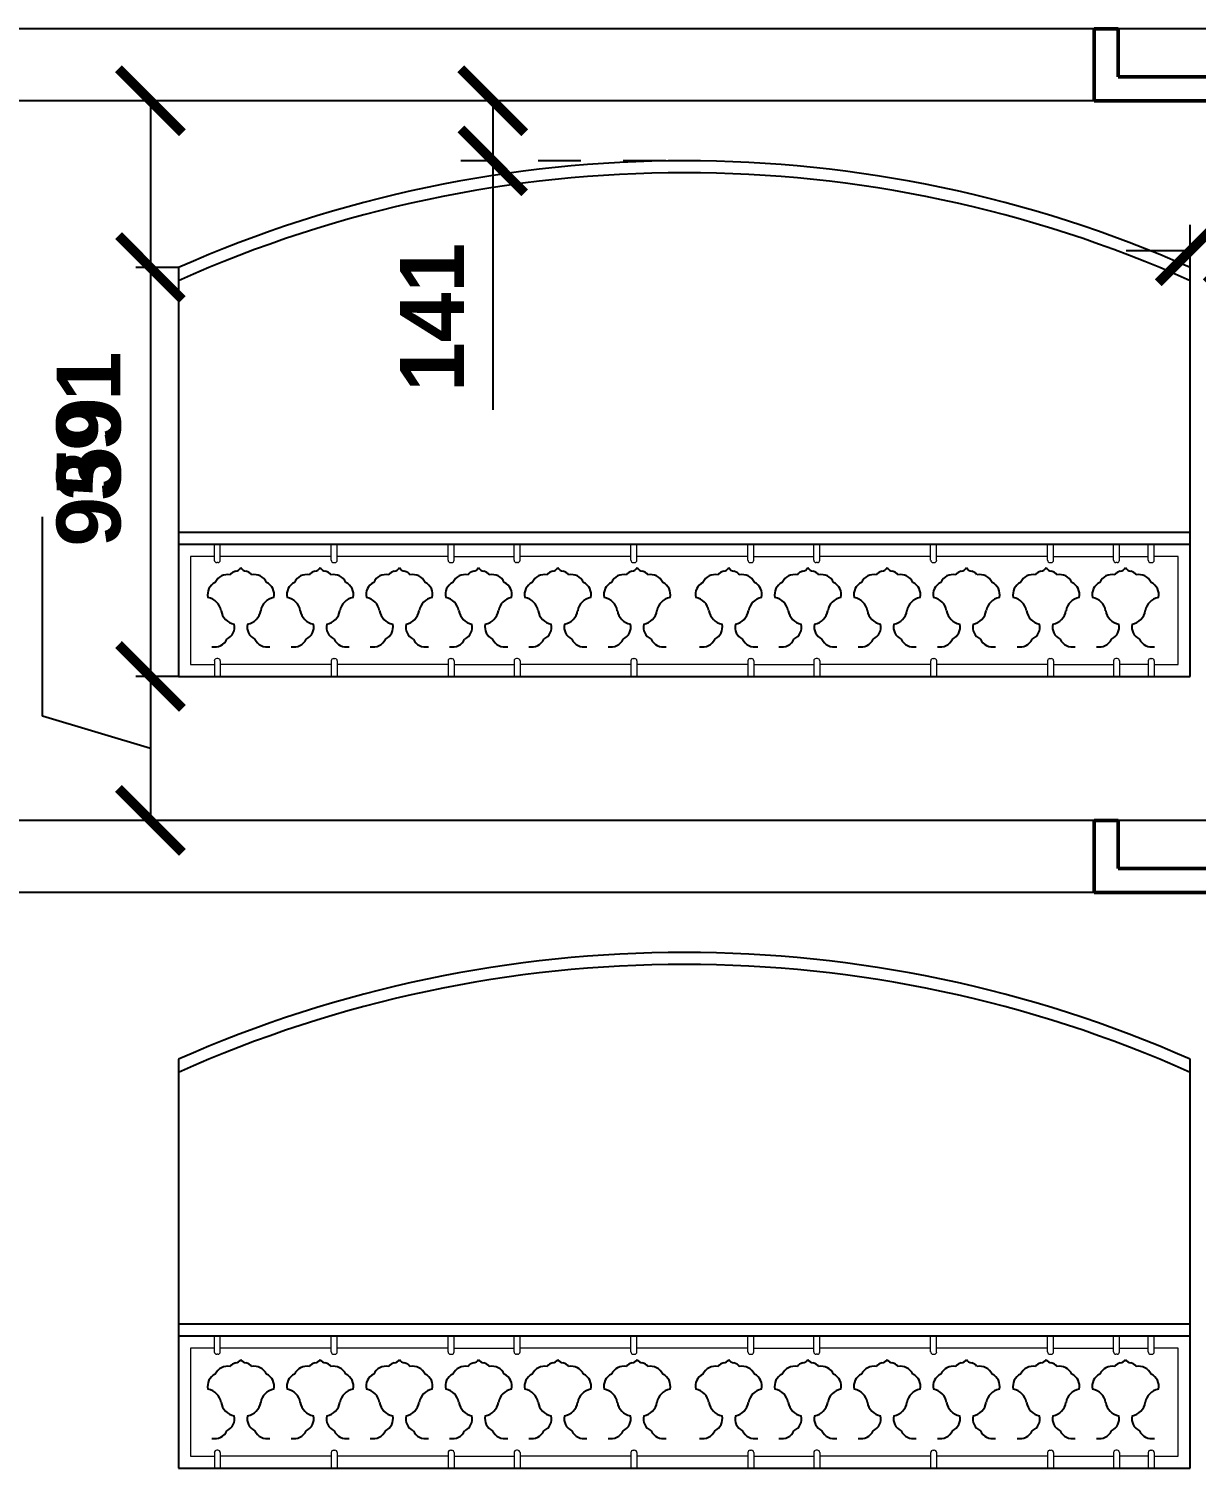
# Model space of a CAD drawing. Header units: millimetres. Extents: x 1521 to 3683, y 1649 to 3322.
# Drawn here: x 1726.865 to 1729.603, y 1666.111 to 1669.486 of the extents above; entities that cross this region are included whole.
import ezdxf

# ---------------------------------------------------------------- set-up
doc = ezdxf.new("R2010")
doc.units = ezdxf.units.MM
doc.header["$LTSCALE"] = 0.1
doc.linetypes.add('BORDER2', pattern=[0.875, 0.25, -0.125, 0.25, -0.125, 0, -0.125])
doc.layers.get('DEFPOINTS').update_dxf_attribs({"lineweight": 25})
for name, color, linetype, lineweight in [('BRICKS', 70, 'Continuous', 25), ('Glass', 193, 'Continuous', 5), ('WALL', 7, 'Continuous', 50), ('WIN', 8, 'Continuous', 25)]:
    doc.layers.add(name, color=color, linetype=linetype, lineweight=lineweight)
doc.layers.add('RELIEF', color=252, linetype='Continuous')
doc.styles.add('STYLE1', font='arialbd.ttf')
doc.dimstyles.new('50', dxfattribs={"dimscale": 0.75, "dimtxt": 0.2, "dimasz": 0.2, "dimexe": 0.1, "dimexo": 0, "dimgap": 0.09, "dimtad": 2, "dimdec": 0, "dimlfac": 1000, "dimzin": 0, "dimdsep": 46, "dimtxsty": 'STYLE1', "dimblk": 'ARCHTICK', "dimcen": 0.09, "dimclrd": 4, "dimclre": 8, "dimclrt": 6, "dimadec": 0, "dimazin": 0, "dimtfac": 1, "dimtdec": 0, "dimtofl": 0, "dimtmove": 0, "dimatfit": 3, "dimldrblk": 'OPEN90', "dimfxl": 0.05, "dimtolj": 1, "dimtzin": 0, "dimarcsym": 0})

# ---------------------------------------------------------------- blocks, each defined once
blk = doc.blocks.new('_ArchTick')
at = {"color": 0, "linetype": 'ByBlock', "const_width": 0.15}
blk.add_lwpolyline([(-0.5, -0.5), (0.5, 0.5)], dxfattribs=at)
blk = doc.blocks.new('*D152')
at = {"layer": 'BRICKS', "color": 8, "linetype": 'BORDER2', "lineweight": -2}
for p, q in [((1728.3574, 1669.317), (1727.8782, 1669.317)), ((1728.3594, 1669.176), (1727.8782, 1669.176))]:
    blk.add_line(p, q, dxfattribs=at)
at = {"layer": 'BRICKS', "color": 4, "lineweight": -2}
for p, q in [((1727.9532, 1669.317), (1727.9532, 1669.176)), ((1727.9532, 1669.176), (1727.9532, 1668.5921))]:
    blk.add_line(p, q, dxfattribs=at)
at = {"layer": 'DEFPOINTS', "color": 0}
for p in [(1728.3574, 1669.317), (1727.9532, 1669.176), (1728.3594, 1669.176)]:
    blk.add_point(p, dxfattribs=at)
at = {"layer": 'BRICKS', "color": 4, "lineweight": -2, "xscale": 0.15, "yscale": 0.15, "zscale": 0.15}
for p, rotation in [((1727.9532, 1669.317), 90), ((1727.9532, 1669.176), 270)]:
    blk.add_blockref('_ArchTick', p, dxfattribs=dict(at, rotation=rotation))
at = {"layer": 'BRICKS', "color": 6, "insert": (1727.8104, 1668.8091), "char_height": 0.15, "attachment_point": 5, "rotation": 90, "style": 'STYLE1'}
blk.add_mtext('\\A1;141', dxfattribs=at)
blk = doc.blocks.new('_Open90')
at = {"color": 0, "linetype": 'ByBlock', "lineweight": -2}
for p, q in [((-0.5, 0.5), (0, 0)), ((0, 0), (-1, 0)), ((0, 0), (-0.5, -0.5))]:
    blk.add_line(p, q, dxfattribs=at)
blk = doc.blocks.new('*D153')
at = {"layer": 'BRICKS', "color": 8, "linetype": 'BORDER2', "lineweight": -2}
for p, q in [((1727.2156, 1669.317), (1727.0751, 1669.317)), ((1727.2156, 1668.9259), (1727.0751, 1668.9259))]:
    blk.add_line(p, q, dxfattribs=at)
at = {"layer": 'BRICKS', "color": 4, "lineweight": -2}
for p, q in [((1727.1501, 1669.317), (1727.1501, 1668.9259)), ((1727.1501, 1668.9259), (1727.1501, 1668.3332))]:
    blk.add_line(p, q, dxfattribs=at)
at = {"layer": 'DEFPOINTS', "color": 0}
for p in [(1727.2156, 1669.317), (1727.1501, 1668.9259), (1727.2156, 1668.9259)]:
    blk.add_point(p, dxfattribs=at)
at = {"layer": 'BRICKS', "color": 4, "lineweight": -2, "xscale": 0.15, "yscale": 0.15, "zscale": 0.15}
for p, rotation in [((1727.1501, 1669.317), 90), ((1727.1501, 1668.9259), 270)]:
    blk.add_blockref('_ArchTick', p, dxfattribs=dict(at, rotation=rotation))
at = {"layer": 'BRICKS', "color": 6, "insert": (1727.006, 1668.5546), "char_height": 0.15, "attachment_point": 5, "rotation": 90, "style": 'STYLE1'}
blk.add_mtext('\\A1;391', dxfattribs=at)
blk = doc.blocks.new('*D154')
at = {"layer": 'BRICKS', "color": 8, "linetype": 'BORDER2', "lineweight": -2}
for p, q in [((1727.2156, 1668.9259), (1727.0751, 1668.9259)), ((1727.2156, 1667.967), (1727.0751, 1667.967))]:
    blk.add_line(p, q, dxfattribs=at)
at = {"layer": 'BRICKS', "color": 4, "lineweight": -2}
blk.add_line((1727.1501, 1668.9259), (1727.1501, 1667.967), dxfattribs=at)
at = {"layer": 'DEFPOINTS', "color": 0}
for p in [(1727.2156, 1668.9259), (1727.1501, 1667.967), (1727.2156, 1667.967)]:
    blk.add_point(p, dxfattribs=at)
at = {"layer": 'BRICKS', "color": 4, "lineweight": -2, "xscale": 0.15, "yscale": 0.15, "zscale": 0.15}
for p, rotation in [((1727.1501, 1668.9259), 90), ((1727.1501, 1667.967), 270)]:
    blk.add_blockref('_ArchTick', p, dxfattribs=dict(at, rotation=rotation))
at = {"layer": 'BRICKS', "color": 6, "insert": (1727.006, 1668.4464), "char_height": 0.15, "attachment_point": 5, "rotation": 90, "style": 'STYLE1'}
blk.add_mtext('\\A1;959', dxfattribs=at)
blk = doc.blocks.new('*D155')
at = {"layer": 'BRICKS', "color": 4, "lineweight": -2}
for p, q in [((1726.8972, 1667.8741), (1726.8972, 1668.3414)), ((1727.1501, 1667.967), (1727.1501, 1667.6295)), ((1727.1501, 1667.7982), (1726.8972, 1667.8741))]:
    blk.add_line(p, q, dxfattribs=at)
at = {"layer": 'BRICKS', "color": 8, "linetype": 'BORDER2', "lineweight": -2}
for p, q in [((1727.2156, 1667.967), (1727.0751, 1667.967)), ((1727.1667, 1667.6295), (1727.0751, 1667.6295))]:
    blk.add_line(p, q, dxfattribs=at)
at = {"layer": 'DEFPOINTS', "color": 0}
for p in [(1727.2156, 1667.967), (1727.1501, 1667.6295), (1727.1667, 1667.6295)]:
    blk.add_point(p, dxfattribs=at)
at = {"layer": 'BRICKS', "color": 4, "lineweight": -2, "xscale": 0.15, "yscale": 0.15, "zscale": 0.15}
for p, rotation in [((1727.1501, 1667.967), 90), ((1727.1501, 1667.6295), 270)]:
    blk.add_blockref('_ArchTick', p, dxfattribs=dict(at, rotation=rotation))
at = {"layer": 'BRICKS', "color": 6, "insert": (1726.7531, 1668.1078), "char_height": 0.15, "attachment_point": 5, "rotation": 90, "style": 'STYLE1'}
blk.add_mtext('\\A1;338', dxfattribs=at)
blk = doc.blocks.new('*D156')
at = {"layer": 'BRICKS', "color": 8, "linetype": 'BORDER2', "lineweight": -2}
for p, q in [((1729.5893, 1668.9259), (1729.5893, 1669.0403)), ((1729.7018, 1668.9259), (1729.7018, 1669.0403))]:
    blk.add_line(p, q, dxfattribs=at)
at = {"layer": 'BRICKS', "color": 4, "lineweight": -2}
for p, q in [((1729.5893, 1668.9653), (1729.4393, 1668.9653)), ((1729.7018, 1668.9653), (1730.4609, 1668.9653))]:
    blk.add_line(p, q, dxfattribs=at)
at = {"layer": 'DEFPOINTS', "color": 0}
for p in [(1729.7018, 1668.9653), (1729.5893, 1668.9259), (1729.7018, 1668.9259)]:
    blk.add_point(p, dxfattribs=at)
at = {"layer": 'BRICKS', "color": 4, "lineweight": -2, "xscale": 0.15, "yscale": 0.15, "zscale": 0.15}
blk.add_blockref('_ArchTick', (1729.5893, 1668.9653), dxfattribs=at)
at = {"layer": 'BRICKS', "color": 4, "lineweight": -2, "xscale": 0.15, "yscale": 0.15, "zscale": 0.15, "rotation": 180}
blk.add_blockref('_ArchTick', (1729.7018, 1668.9653), dxfattribs=at)
at = {"layer": 'BRICKS', "color": 6, "insert": (1730.2314, 1669.1094), "char_height": 0.15, "attachment_point": 5, "style": 'STYLE1'}
blk.add_mtext('\\A1;113', dxfattribs=at)

msp = doc.modelspace()

# ---------------------------------------------------------------- linework, layer by layer
at = {"layer": 'Glass'}
for p, q in [((1727.3, 1668.2398), (1727.3, 1668.2764)), ((1727.314, 1668.2398), (1727.314, 1668.2764)), ((1727.5742, 1668.2398), (1727.5742, 1668.2764)), ((1727.5882, 1668.2398), (1727.5882, 1668.2764)), ((1727.8484, 1668.2398), (1727.8484, 1668.2764)), ((1727.8625, 1668.2398), (1727.8625, 1668.2764)), ((1728.0031, 1668.2398), (1728.0031, 1668.2764)), ((1728.0172, 1668.2398), (1728.0172, 1668.2764)), ((1728.2773, 1668.2398), (1728.2773, 1668.2764)), ((1728.2914, 1668.2398), (1728.2914, 1668.2764)), ((1728.5515, 1668.2398), (1728.5515, 1668.2764)), ((1728.5656, 1668.2398), (1728.5656, 1668.2764)), ((1728.7062, 1668.2398), (1728.7062, 1668.2764)), ((1728.7203, 1668.2398), (1728.7203, 1668.2764)), ((1728.9804, 1668.2398), (1728.9804, 1668.2764)), ((1728.9945, 1668.2398), (1728.9945, 1668.2764)), ((1729.2547, 1668.2398), (1729.2547, 1668.2764)), ((1729.2687, 1668.2398), (1729.2687, 1668.2764)), ((1729.4093, 1668.2398), (1729.4093, 1668.2764)), ((1729.4234, 1668.2398), (1729.4234, 1668.2764)), ((1729.4909, 1668.2398), (1729.4909, 1668.2764)), ((1729.505, 1668.2398), (1729.505, 1668.2764)), ((1727.3084, 1668.2342), (1727.3056, 1668.2342)), ((1727.5798, 1668.2342), (1727.5826, 1668.2342)), ((1727.854, 1668.2342), (1727.8568, 1668.2342)), ((1727.8625, 1668.2482), (1728.0031, 1668.2482)), ((1728.0115, 1668.2342), (1728.0087, 1668.2342)), ((1728.2829, 1668.2342), (1728.2857, 1668.2342)), ((1728.5572, 1668.2342), (1728.56, 1668.2342)), ((1728.5656, 1668.2482), (1728.7062, 1668.2482)), ((1728.7147, 1668.2342), (1728.7118, 1668.2342)), ((1728.9861, 1668.2342), (1728.9889, 1668.2342)), ((1729.2603, 1668.2342), (1729.2631, 1668.2342)), ((1729.2687, 1668.2482), (1729.4093, 1668.2482)), ((1729.4178, 1668.2342), (1729.415, 1668.2342)), ((1729.4965, 1668.2342), (1729.4993, 1668.2342)), ((1727.3, 1668.0036), (1727.3, 1667.967)), ((1727.3084, 1668.0092), (1727.3056, 1668.0092)), ((1727.314, 1668.0036), (1727.314, 1667.967)), ((1727.5742, 1668.0036), (1727.5742, 1667.967)), ((1727.5798, 1668.0092), (1727.5826, 1668.0092)), ((1727.5882, 1668.0036), (1727.5882, 1667.967)), ((1727.8484, 1668.0036), (1727.8484, 1667.967)), ((1727.854, 1668.0092), (1727.8568, 1668.0092)), ((1727.8625, 1668.0036), (1727.8625, 1667.967)), ((1727.8625, 1667.9951), (1728.0031, 1667.9951)), ((1728.0031, 1668.0036), (1728.0031, 1667.967)), ((1728.0115, 1668.0092), (1728.0087, 1668.0092)), ((1728.0172, 1668.0036), (1728.0172, 1667.967)), ((1728.2773, 1668.0036), (1728.2773, 1667.967)), ((1728.2829, 1668.0092), (1728.2857, 1668.0092)), ((1728.2914, 1668.0036), (1728.2914, 1667.967)), ((1728.5515, 1668.0036), (1728.5515, 1667.967)), ((1728.5572, 1668.0092), (1728.56, 1668.0092)), ((1728.5656, 1668.0036), (1728.5656, 1667.967)), ((1728.5656, 1667.9951), (1728.7062, 1667.9951)), ((1728.7062, 1668.0036), (1728.7062, 1667.967)), ((1728.7147, 1668.0092), (1728.7118, 1668.0092)), ((1728.7203, 1668.0036), (1728.7203, 1667.967)), ((1728.9804, 1668.0036), (1728.9804, 1667.967)), ((1728.9861, 1668.0092), (1728.9889, 1668.0092)), ((1728.9945, 1668.0036), (1728.9945, 1667.967)), ((1729.2547, 1668.0036), (1729.2547, 1667.967)), ((1729.2603, 1668.0092), (1729.2631, 1668.0092)), ((1729.2687, 1668.0036), (1729.2687, 1667.967)), ((1729.2687, 1667.9951), (1729.4093, 1667.9951)), ((1729.4093, 1668.0036), (1729.4093, 1667.967)), ((1729.4178, 1668.0092), (1729.415, 1668.0092)), ((1729.4234, 1668.0036), (1729.4234, 1667.967)), ((1729.4909, 1668.0036), (1729.4909, 1667.967)), ((1729.4965, 1668.0092), (1729.4993, 1668.0092)), ((1729.505, 1668.0036), (1729.505, 1667.967)), ((1727.3, 1666.3836), (1727.3, 1666.4201)), ((1727.314, 1666.3836), (1727.314, 1666.4201)), ((1727.5742, 1666.3836), (1727.5742, 1666.4201)), ((1727.5882, 1666.3836), (1727.5882, 1666.4201)), ((1727.8484, 1666.3836), (1727.8484, 1666.4201)), ((1727.8625, 1666.3836), (1727.8625, 1666.4201)), ((1728.0031, 1666.3836), (1728.0031, 1666.4201)), ((1728.0172, 1666.3836), (1728.0172, 1666.4201)), ((1728.2773, 1666.3836), (1728.2773, 1666.4201)), ((1728.2914, 1666.3836), (1728.2914, 1666.4201)), ((1728.5515, 1666.3836), (1728.5515, 1666.4201)), ((1728.5656, 1666.3836), (1728.5656, 1666.4201)), ((1728.7062, 1666.3836), (1728.7062, 1666.4201)), ((1728.7203, 1666.3836), (1728.7203, 1666.4201)), ((1728.9804, 1666.3836), (1728.9804, 1666.4201)), ((1728.9945, 1666.3836), (1728.9945, 1666.4201)), ((1729.2547, 1666.3836), (1729.2547, 1666.4201)), ((1729.2687, 1666.3836), (1729.2687, 1666.4201)), ((1729.4093, 1666.3836), (1729.4093, 1666.4201)), ((1729.4234, 1666.3836), (1729.4234, 1666.4201)), ((1729.4909, 1666.3836), (1729.4909, 1666.4201)), ((1729.505, 1666.3836), (1729.505, 1666.4201)), ((1727.3084, 1666.3779), (1727.3056, 1666.3779)), ((1727.5798, 1666.3779), (1727.5826, 1666.3779)), ((1727.854, 1666.3779), (1727.8568, 1666.3779)), ((1727.8625, 1666.392), (1728.0031, 1666.392)), ((1728.0115, 1666.3779), (1728.0087, 1666.3779)), ((1728.2829, 1666.3779), (1728.2857, 1666.3779)), ((1728.5572, 1666.3779), (1728.56, 1666.3779)), ((1728.5656, 1666.392), (1728.7062, 1666.392)), ((1728.7147, 1666.3779), (1728.7118, 1666.3779)), ((1728.9861, 1666.3779), (1728.9889, 1666.3779)), ((1729.2603, 1666.3779), (1729.2631, 1666.3779)), ((1729.2687, 1666.392), (1729.4093, 1666.392)), ((1729.4178, 1666.3779), (1729.415, 1666.3779)), ((1729.4965, 1666.3779), (1729.4993, 1666.3779)), ((1727.3, 1666.1473), (1727.3, 1666.1107)), ((1727.3084, 1666.1529), (1727.3056, 1666.1529)), ((1727.314, 1666.1473), (1727.314, 1666.1107)), ((1727.5742, 1666.1473), (1727.5742, 1666.1107)), ((1727.5798, 1666.1529), (1727.5826, 1666.1529)), ((1727.5882, 1666.1473), (1727.5882, 1666.1107)), ((1727.8484, 1666.1473), (1727.8484, 1666.1107)), ((1727.854, 1666.1529), (1727.8568, 1666.1529)), ((1727.8625, 1666.1473), (1727.8625, 1666.1107)), ((1727.8625, 1666.1389), (1728.0031, 1666.1389)), ((1728.0031, 1666.1473), (1728.0031, 1666.1107)), ((1728.0115, 1666.1529), (1728.0087, 1666.1529)), ((1728.0172, 1666.1473), (1728.0172, 1666.1107)), ((1728.2773, 1666.1473), (1728.2773, 1666.1107)), ((1728.2829, 1666.1529), (1728.2857, 1666.1529)), ((1728.2914, 1666.1473), (1728.2914, 1666.1107)), ((1728.5515, 1666.1473), (1728.5515, 1666.1107)), ((1728.5572, 1666.1529), (1728.56, 1666.1529)), ((1728.5656, 1666.1473), (1728.5656, 1666.1107)), ((1728.5656, 1666.1389), (1728.7062, 1666.1389)), ((1728.7062, 1666.1473), (1728.7062, 1666.1107)), ((1728.7147, 1666.1529), (1728.7118, 1666.1529)), ((1728.7203, 1666.1473), (1728.7203, 1666.1107)), ((1728.9804, 1666.1473), (1728.9804, 1666.1107)), ((1728.9861, 1666.1529), (1728.9889, 1666.1529)), ((1728.9945, 1666.1473), (1728.9945, 1666.1107)), ((1729.2547, 1666.1473), (1729.2547, 1666.1107)), ((1729.2603, 1666.1529), (1729.2631, 1666.1529)), ((1729.2687, 1666.1473), (1729.2687, 1666.1107)), ((1729.2687, 1666.1389), (1729.4093, 1666.1389)), ((1729.4093, 1666.1473), (1729.4093, 1666.1107)), ((1729.4178, 1666.1529), (1729.415, 1666.1529)), ((1729.4234, 1666.1473), (1729.4234, 1666.1107)), ((1729.4909, 1666.1473), (1729.4909, 1666.1107)), ((1729.4965, 1666.1529), (1729.4993, 1666.1529)), ((1729.505, 1666.1473), (1729.505, 1666.1107))]:
    msp.add_line(p, q, dxfattribs=at)
for points in [[(1727.3, 1668.2482), (1727.2437, 1668.2482), (1727.2437, 1667.9951), (1727.3, 1667.9951)], [(1727.5742, 1668.2482), (1727.314, 1668.2482)], [(1727.8484, 1668.2482), (1727.5882, 1668.2482)], [(1728.2773, 1668.2482), (1728.0172, 1668.2482)], [(1728.5515, 1668.2482), (1728.2914, 1668.2482)], [(1728.9804, 1668.2482), (1728.7203, 1668.2482)], [(1729.2547, 1668.2482), (1728.9945, 1668.2482)], [(1729.4234, 1668.2482), (1729.4909, 1668.2482)], [(1729.505, 1667.9951), (1729.5612, 1667.9951), (1729.5612, 1668.2482), (1729.505, 1668.2482)], [(1727.5742, 1667.9951), (1727.314, 1667.9951)], [(1727.8484, 1667.9951), (1727.5882, 1667.9951)], [(1728.2773, 1667.9951), (1728.0172, 1667.9951)], [(1728.5515, 1667.9951), (1728.2914, 1667.9951)], [(1728.9804, 1667.9951), (1728.7203, 1667.9951)], [(1729.2547, 1667.9951), (1728.9945, 1667.9951)], [(1729.4909, 1667.9951), (1729.4234, 1667.9951)], [(1727.3, 1666.392), (1727.2437, 1666.392), (1727.2437, 1666.1389), (1727.3, 1666.1389)], [(1727.5742, 1666.392), (1727.314, 1666.392)], [(1727.8484, 1666.392), (1727.5882, 1666.392)], [(1728.2773, 1666.392), (1728.0172, 1666.392)], [(1728.5515, 1666.392), (1728.2914, 1666.392)], [(1728.9804, 1666.392), (1728.7203, 1666.392)], [(1729.2547, 1666.392), (1728.9945, 1666.392)], [(1729.4234, 1666.392), (1729.4909, 1666.392)], [(1729.505, 1666.1389), (1729.5612, 1666.1389), (1729.5612, 1666.392), (1729.505, 1666.392)], [(1727.5742, 1666.1389), (1727.314, 1666.1389)], [(1727.8484, 1666.1389), (1727.5882, 1666.1389)], [(1728.2773, 1666.1389), (1728.0172, 1666.1389)], [(1728.5515, 1666.1389), (1728.2914, 1666.1389)], [(1728.9804, 1666.1389), (1728.7203, 1666.1389)], [(1729.2547, 1666.1389), (1728.9945, 1666.1389)], [(1729.4909, 1666.1389), (1729.4234, 1666.1389)]]:
    msp.add_lwpolyline(points, dxfattribs=at)
for centre, start, end in [((1727.3056, 1668.2398), 180, 270), ((1727.3084, 1668.2398), 270, 0), ((1727.5798, 1668.2398), 180, 270), ((1727.5826, 1668.2398), 270, 0), ((1727.854, 1668.2398), 180, 270), ((1727.8568, 1668.2398), 270, 0), ((1728.0087, 1668.2398), 180, 270), ((1728.0115, 1668.2398), 270, 0), ((1728.2829, 1668.2398), 180, 270), ((1728.2857, 1668.2398), 270, 0), ((1728.5572, 1668.2398), 180, 270), ((1728.56, 1668.2398), 270, 0), ((1728.7118, 1668.2398), 180, 270), ((1728.7147, 1668.2398), 270, 0), ((1728.9861, 1668.2398), 180, 270), ((1728.9889, 1668.2398), 270, 0), ((1729.2603, 1668.2398), 180, 270), ((1729.2631, 1668.2398), 270, 0), ((1729.415, 1668.2398), 180, 270), ((1729.4178, 1668.2398), 270, 0), ((1729.4965, 1668.2398), 180, 270), ((1729.4993, 1668.2398), 270, 0), ((1727.3056, 1668.0036), 90, 180), ((1727.3084, 1668.0036), 360, 90), ((1727.5798, 1668.0036), 90, 180), ((1727.5826, 1668.0036), 360, 90), ((1727.854, 1668.0036), 90, 180), ((1727.8568, 1668.0036), 360, 90), ((1728.0087, 1668.0036), 90, 180), ((1728.0115, 1668.0036), 360, 90), ((1728.2829, 1668.0036), 90, 180), ((1728.2857, 1668.0036), 360, 90), ((1728.5572, 1668.0036), 90, 180), ((1728.56, 1668.0036), 360, 90), ((1728.7118, 1668.0036), 90, 180), ((1728.7147, 1668.0036), 360, 90), ((1728.9861, 1668.0036), 90, 180), ((1728.9889, 1668.0036), 360, 90), ((1729.2603, 1668.0036), 90, 180), ((1729.2631, 1668.0036), 360, 90), ((1729.415, 1668.0036), 90, 180), ((1729.4178, 1668.0036), 360, 90), ((1729.4965, 1668.0036), 90, 180), ((1729.4993, 1668.0036), 360, 90), ((1727.3056, 1666.3836), 180, 270), ((1727.3084, 1666.3836), 270, 0), ((1727.5798, 1666.3836), 180, 270), ((1727.5826, 1666.3836), 270, 0), ((1727.854, 1666.3836), 180, 270), ((1727.8568, 1666.3836), 270, 0), ((1728.0087, 1666.3836), 180, 270), ((1728.0115, 1666.3836), 270, 0), ((1728.2829, 1666.3836), 180, 270), ((1728.2857, 1666.3836), 270, 0), ((1728.5572, 1666.3836), 180, 270), ((1728.56, 1666.3836), 270, 0), ((1728.7118, 1666.3836), 180, 270), ((1728.7147, 1666.3836), 270, 0), ((1728.9861, 1666.3836), 180, 270), ((1728.9889, 1666.3836), 270, 0), ((1729.2603, 1666.3836), 180, 270), ((1729.2631, 1666.3836), 270, 0), ((1729.415, 1666.3836), 180, 270), ((1729.4178, 1666.3836), 270, 0), ((1729.4965, 1666.3836), 180, 270), ((1729.4993, 1666.3836), 270, 0), ((1727.3056, 1666.1473), 90, 180), ((1727.3084, 1666.1473), 360, 90), ((1727.5798, 1666.1473), 90, 180), ((1727.5826, 1666.1473), 360, 90), ((1727.854, 1666.1473), 90, 180), ((1727.8568, 1666.1473), 360, 90), ((1728.0087, 1666.1473), 90, 180), ((1728.0115, 1666.1473), 360, 90), ((1728.2829, 1666.1473), 90, 180), ((1728.2857, 1666.1473), 360, 90), ((1728.5572, 1666.1473), 90, 180), ((1728.56, 1666.1473), 360, 90), ((1728.7118, 1666.1473), 90, 180), ((1728.7147, 1666.1473), 360, 90), ((1728.9861, 1666.1473), 90, 180), ((1728.9889, 1666.1473), 360, 90), ((1729.2603, 1666.1473), 90, 180), ((1729.2631, 1666.1473), 360, 90), ((1729.415, 1666.1473), 90, 180), ((1729.4178, 1666.1473), 360, 90), ((1729.4965, 1666.1473), 90, 180), ((1729.4993, 1666.1473), 360, 90)]:
    msp.add_arc(centre, 0.00562, start, end, dxfattribs=at)
at = {"layer": 'RELIEF'}
for centre, radius, start, end in [((1727.3309, 1668.1744), 0.0317, 78.0514, 155.5132), ((1727.3523, 1668.197), 0.017, 98.1049, 150.4121), ((1727.3475, 1668.2307), 0.017, 278.1049, 330.4121), ((1727.3771, 1668.2307), 0.017, 209.5879, 261.8951), ((1727.3723, 1668.197), 0.017, 29.5879, 81.8951), ((1727.3936, 1668.1744), 0.0317, 24.4868, 101.9486), ((1727.5168, 1668.1744), 0.0317, 78.0514, 155.5132), ((1727.5382, 1668.197), 0.017, 98.1049, 150.4121), ((1727.5334, 1668.2307), 0.017, 278.1049, 330.4121), ((1727.563, 1668.2307), 0.017, 209.5879, 261.8951), ((1727.5582, 1668.197), 0.017, 29.5879, 81.8951), ((1727.5796, 1668.1744), 0.0317, 24.4868, 101.9486), ((1727.7027, 1668.1744), 0.0317, 78.0514, 155.5132), ((1727.7241, 1668.197), 0.017, 98.1049, 150.4121), ((1727.7193, 1668.2307), 0.017, 278.1049, 330.4121), ((1727.7489, 1668.2307), 0.017, 209.5879, 261.8951), ((1727.7441, 1668.197), 0.017, 29.5879, 81.8951), ((1727.7655, 1668.1744), 0.0317, 24.4868, 101.9486), ((1727.8886, 1668.1744), 0.0317, 78.0514, 155.5132), ((1727.91, 1668.197), 0.017, 98.1049, 150.4121), ((1727.9052, 1668.2307), 0.017, 278.1049, 330.4121), ((1727.9348, 1668.2307), 0.017, 209.5879, 261.8951), ((1727.93, 1668.197), 0.017, 29.5879, 81.8951), ((1727.9514, 1668.1744), 0.0317, 24.4868, 101.9486), ((1728.0745, 1668.1744), 0.0317, 78.0514, 155.5132), ((1728.0959, 1668.197), 0.017, 98.1049, 150.4121), ((1728.0911, 1668.2307), 0.017, 278.1049, 330.4121), ((1728.1207, 1668.2307), 0.017, 209.5879, 261.8951), ((1728.1159, 1668.197), 0.017, 29.5879, 81.8951), ((1728.1373, 1668.1744), 0.0317, 24.4868, 101.9486), ((1728.2604, 1668.1744), 0.0317, 78.0514, 155.5132), ((1728.2818, 1668.197), 0.017, 98.1049, 150.4121), ((1728.277, 1668.2307), 0.017, 278.1049, 330.4121), ((1728.3066, 1668.2307), 0.017, 209.5879, 261.8951), ((1728.3018, 1668.197), 0.017, 29.5879, 81.8951), ((1728.3232, 1668.1744), 0.0317, 24.4868, 101.9486), ((1728.4752, 1668.1744), 0.0317, 78.0514, 155.5132), ((1728.4966, 1668.197), 0.017, 98.1049, 150.4121), ((1728.4918, 1668.2307), 0.017, 278.1049, 330.4121), ((1728.5214, 1668.2307), 0.017, 209.5879, 261.8951), ((1728.5166, 1668.197), 0.017, 29.5879, 81.8951), ((1728.538, 1668.1744), 0.0317, 24.4868, 101.9486), ((1728.6611, 1668.1744), 0.0317, 78.0514, 155.5132), ((1728.6825, 1668.197), 0.017, 98.1049, 150.4121), ((1728.6777, 1668.2307), 0.017, 278.1049, 330.4121), ((1728.7073, 1668.2307), 0.017, 209.5879, 261.8951), ((1728.7025, 1668.197), 0.017, 29.5879, 81.8951), ((1728.7239, 1668.1744), 0.0317, 24.4868, 101.9486), ((1728.847, 1668.1744), 0.0317, 78.0514, 155.5132), ((1728.8684, 1668.197), 0.017, 98.1049, 150.4121), ((1728.8636, 1668.2307), 0.017, 278.1049, 330.4121), ((1728.8932, 1668.2307), 0.017, 209.5879, 261.8951), ((1728.8884, 1668.197), 0.017, 29.5879, 81.8951), ((1728.9098, 1668.1744), 0.0317, 24.4868, 101.9486), ((1729.033, 1668.1744), 0.0317, 78.0514, 155.5132), ((1729.0543, 1668.197), 0.017, 98.1049, 150.4121), ((1729.0495, 1668.2307), 0.017, 278.1049, 330.4121), ((1729.0791, 1668.2307), 0.017, 209.5879, 261.8951), ((1729.0743, 1668.197), 0.017, 29.5879, 81.8951), ((1729.0957, 1668.1744), 0.0317, 24.4868, 101.9486), ((1729.2201, 1668.1744), 0.0317, 78.0514, 155.5132), ((1729.2415, 1668.197), 0.017, 98.1049, 150.4121), ((1729.2367, 1668.2307), 0.017, 278.1049, 330.4121), ((1729.2663, 1668.2307), 0.017, 209.5879, 261.8951), ((1729.2615, 1668.197), 0.017, 29.5879, 81.8951), ((1729.2829, 1668.1744), 0.0317, 24.4868, 101.9486), ((1729.406, 1668.1744), 0.0317, 78.0514, 155.5132), ((1729.4274, 1668.197), 0.017, 98.1049, 150.4121), ((1729.4226, 1668.2307), 0.017, 278.1049, 330.4121), ((1729.4522, 1668.2307), 0.017, 209.5879, 261.8951), ((1729.4474, 1668.197), 0.017, 29.5879, 81.8951), ((1729.4688, 1668.1744), 0.0317, 24.4868, 101.9486), ((1727.3148, 1668.1597), 0.0306, 114.5387, 193.4516), ((1727.4098, 1668.1597), 0.0306, 346.5484, 65.4613), ((1727.5007, 1668.1597), 0.0306, 114.5387, 193.4516), ((1727.5957, 1668.1597), 0.0306, 346.5484, 65.4613), ((1727.6866, 1668.1597), 0.0306, 114.5387, 193.4516), ((1727.7816, 1668.1597), 0.0306, 346.5484, 65.4613), ((1727.8725, 1668.1597), 0.0306, 114.5387, 193.4516), ((1727.9675, 1668.1597), 0.0306, 346.5484, 65.4613), ((1728.0584, 1668.1597), 0.0306, 114.5387, 193.4516), ((1728.1534, 1668.1597), 0.0306, 346.5484, 65.4613), ((1728.2443, 1668.1597), 0.0306, 114.5387, 193.4516), ((1728.3393, 1668.1597), 0.0306, 346.5484, 65.4613), ((1728.4591, 1668.1597), 0.0306, 114.5387, 193.4516), ((1728.5541, 1668.1597), 0.0306, 346.5484, 65.4613), ((1728.645, 1668.1597), 0.0306, 114.5387, 193.4516), ((1728.74, 1668.1597), 0.0306, 346.5484, 65.4613), ((1728.8309, 1668.1597), 0.0306, 114.5387, 193.4516), ((1728.9259, 1668.1597), 0.0306, 346.5484, 65.4613), ((1729.0168, 1668.1597), 0.0306, 114.5387, 193.4516), ((1729.1118, 1668.1597), 0.0306, 346.5484, 65.4613), ((1729.204, 1668.1597), 0.0306, 114.5387, 193.4516), ((1729.299, 1668.1597), 0.0306, 346.5484, 65.4613), ((1729.3899, 1668.1597), 0.0306, 114.5387, 193.4516), ((1729.4849, 1668.1597), 0.0306, 346.5484, 65.4613), ((1727.2782, 1668.115), 0.0381, 9.2672, 79.6619), ((1727.4464, 1668.115), 0.0381, 100.3381, 170.7328), ((1727.4641, 1668.115), 0.0381, 9.2672, 79.6619), ((1727.6323, 1668.115), 0.0381, 100.3381, 170.7328), ((1727.65, 1668.115), 0.0381, 9.2672, 79.6619), ((1727.8182, 1668.115), 0.0381, 100.3381, 170.7328), ((1727.8359, 1668.115), 0.0381, 9.2672, 79.6619), ((1728.0041, 1668.115), 0.0381, 100.3381, 170.7328), ((1728.0218, 1668.115), 0.0381, 9.2672, 79.6619), ((1728.19, 1668.115), 0.0381, 100.3381, 170.7328), ((1728.2077, 1668.115), 0.0381, 9.2672, 79.6619), ((1728.3759, 1668.115), 0.0381, 100.3381, 170.7328), ((1728.4225, 1668.115), 0.0381, 9.2672, 79.6619), ((1728.5907, 1668.115), 0.0381, 100.3381, 170.7328), ((1728.6084, 1668.115), 0.0381, 9.2672, 79.6619), ((1728.7766, 1668.115), 0.0381, 100.3381, 170.7328), ((1728.7943, 1668.115), 0.0381, 9.2672, 79.6619), ((1728.9625, 1668.115), 0.0381, 100.3381, 170.7328), ((1728.9802, 1668.115), 0.0381, 9.2672, 79.6619), ((1729.1484, 1668.115), 0.0381, 100.3381, 170.7328), ((1729.1674, 1668.115), 0.0381, 9.2672, 79.6619), ((1729.3356, 1668.115), 0.0381, 100.3381, 170.7328), ((1729.3533, 1668.115), 0.0381, 9.2672, 79.6619), ((1729.5215, 1668.115), 0.0381, 100.3381, 170.7328), ((1727.3534, 1668.1273), 0.0381, 189.2672, 259.6619), ((1727.3711, 1668.1273), 0.0381, 280.3381, 350.7328), ((1727.5393, 1668.1273), 0.0381, 189.2672, 259.6619), ((1727.557, 1668.1273), 0.0381, 280.3381, 350.7328), ((1727.7252, 1668.1273), 0.0381, 189.2672, 259.6619), ((1727.7429, 1668.1273), 0.0381, 280.3381, 350.7328), ((1727.9112, 1668.1273), 0.0381, 189.2672, 259.6619), ((1727.9288, 1668.1273), 0.0381, 280.3381, 350.7328), ((1728.0971, 1668.1273), 0.0381, 189.2672, 259.6619), ((1728.1147, 1668.1273), 0.0381, 280.3381, 350.7328), ((1728.283, 1668.1273), 0.0381, 189.2672, 259.6619), ((1728.3007, 1668.1273), 0.0381, 280.3381, 350.7328), ((1728.4978, 1668.1273), 0.0381, 189.2672, 259.6619), ((1728.5154, 1668.1273), 0.0381, 280.3381, 350.7328), ((1728.6837, 1668.1273), 0.0381, 189.2672, 259.6619), ((1728.7014, 1668.1273), 0.0381, 280.3381, 350.7328), ((1728.8696, 1668.1273), 0.0381, 189.2672, 259.6619), ((1728.8873, 1668.1273), 0.0381, 280.3381, 350.7328), ((1729.0555, 1668.1273), 0.0381, 189.2672, 259.6619), ((1729.0732, 1668.1273), 0.0381, 280.3381, 350.7328), ((1729.2427, 1668.1273), 0.0381, 189.2672, 259.6619), ((1729.2603, 1668.1273), 0.0381, 280.3381, 350.7328), ((1729.4286, 1668.1273), 0.0381, 189.2672, 259.6619), ((1729.4463, 1668.1273), 0.0381, 280.3381, 350.7328), ((1727.3168, 1668.0827), 0.0306, 294.5387, 13.4516), ((1727.4077, 1668.0827), 0.0306, 166.5484, 245.4613), ((1727.5027, 1668.0827), 0.0306, 294.5387, 13.4516), ((1727.5936, 1668.0827), 0.0306, 166.5484, 245.4613), ((1727.6887, 1668.0827), 0.0306, 294.5387, 13.4516), ((1727.7795, 1668.0827), 0.0306, 166.5484, 245.4613), ((1727.8746, 1668.0827), 0.0306, 294.5387, 13.4516), ((1727.9654, 1668.0827), 0.0306, 166.5484, 245.4613), ((1728.0605, 1668.0827), 0.0306, 294.5387, 13.4516), ((1728.1513, 1668.0827), 0.0306, 166.5484, 245.4613), ((1728.2464, 1668.0827), 0.0306, 294.5387, 13.4516), ((1728.3372, 1668.0827), 0.0306, 166.5484, 245.4613), ((1728.4612, 1668.0827), 0.0306, 294.5387, 13.4516), ((1728.552, 1668.0827), 0.0306, 166.5484, 245.4613), ((1728.6471, 1668.0827), 0.0306, 294.5387, 13.4516), ((1728.7379, 1668.0827), 0.0306, 166.5484, 245.4613), ((1728.833, 1668.0827), 0.0306, 294.5387, 13.4516), ((1728.9239, 1668.0827), 0.0306, 166.5484, 245.4613), ((1729.0189, 1668.0827), 0.0306, 294.5387, 13.4516), ((1729.1098, 1668.0827), 0.0306, 166.5484, 245.4613), ((1729.2061, 1668.0827), 0.0306, 294.5387, 13.4516), ((1729.2969, 1668.0827), 0.0306, 166.5484, 245.4613), ((1729.392, 1668.0827), 0.0306, 294.5387, 13.4516), ((1729.4829, 1668.0827), 0.0306, 166.5484, 245.4613), ((1727.3007, 1668.068), 0.0317, 258.0514, 335.5132), ((1727.4239, 1668.068), 0.0317, 204.4868, 281.9486), ((1727.4866, 1668.068), 0.0317, 258.0514, 335.5132), ((1727.6098, 1668.068), 0.0317, 204.4868, 281.9486), ((1727.6725, 1668.068), 0.0317, 258.0514, 335.5132), ((1727.7957, 1668.068), 0.0317, 204.4868, 281.9486), ((1727.8584, 1668.068), 0.0317, 258.0514, 335.5132), ((1727.9816, 1668.068), 0.0317, 204.4868, 281.9486), ((1728.0443, 1668.068), 0.0317, 258.0514, 335.5132), ((1728.1675, 1668.068), 0.0317, 204.4868, 281.9486), ((1728.2302, 1668.068), 0.0317, 258.0514, 335.5132), ((1728.3534, 1668.068), 0.0317, 204.4868, 281.9486), ((1728.445, 1668.068), 0.0317, 258.0514, 335.5132), ((1728.5682, 1668.068), 0.0317, 204.4868, 281.9486), ((1728.6309, 1668.068), 0.0317, 258.0514, 335.5132), ((1728.7541, 1668.068), 0.0317, 204.4868, 281.9486), ((1728.8168, 1668.068), 0.0317, 258.0514, 335.5132), ((1728.94, 1668.068), 0.0317, 204.4868, 281.9486), ((1729.0027, 1668.068), 0.0317, 258.0514, 335.5132), ((1729.1259, 1668.068), 0.0317, 204.4868, 281.9486), ((1729.1899, 1668.068), 0.0317, 258.0514, 335.5132), ((1729.3131, 1668.068), 0.0317, 204.4868, 281.9486), ((1729.3758, 1668.068), 0.0317, 258.0514, 335.5132), ((1729.499, 1668.068), 0.0317, 204.4868, 281.9486), ((1727.3309, 1666.3181), 0.0317, 78.0514, 155.5132), ((1727.3523, 1666.3407), 0.017, 98.1049, 150.4121), ((1727.3475, 1666.3744), 0.017, 278.1049, 330.4121), ((1727.3771, 1666.3744), 0.017, 209.5879, 261.8951), ((1727.3723, 1666.3407), 0.017, 29.5879, 81.8951), ((1727.3936, 1666.3181), 0.0317, 24.4868, 101.9486), ((1727.5168, 1666.3181), 0.0317, 78.0514, 155.5132), ((1727.5382, 1666.3407), 0.017, 98.1049, 150.4121), ((1727.5334, 1666.3744), 0.017, 278.1049, 330.4121), ((1727.563, 1666.3744), 0.017, 209.5879, 261.8951), ((1727.5582, 1666.3407), 0.017, 29.5879, 81.8951), ((1727.5796, 1666.3181), 0.0317, 24.4868, 101.9486), ((1727.7027, 1666.3181), 0.0317, 78.0514, 155.5132), ((1727.7241, 1666.3407), 0.017, 98.1049, 150.4121), ((1727.7193, 1666.3744), 0.017, 278.1049, 330.4121), ((1727.7489, 1666.3744), 0.017, 209.5879, 261.8951), ((1727.7441, 1666.3407), 0.017, 29.5879, 81.8951), ((1727.7655, 1666.3181), 0.0317, 24.4868, 101.9486), ((1727.8886, 1666.3181), 0.0317, 78.0514, 155.5132), ((1727.91, 1666.3407), 0.017, 98.1049, 150.4121), ((1727.9052, 1666.3744), 0.017, 278.1049, 330.4121), ((1727.9348, 1666.3744), 0.017, 209.5879, 261.8951), ((1727.93, 1666.3407), 0.017, 29.5879, 81.8951), ((1727.9514, 1666.3181), 0.0317, 24.4868, 101.9486), ((1728.0745, 1666.3181), 0.0317, 78.0514, 155.5132), ((1728.0959, 1666.3407), 0.017, 98.1049, 150.4121), ((1728.0911, 1666.3744), 0.017, 278.1049, 330.4121), ((1728.1207, 1666.3744), 0.017, 209.5879, 261.8951), ((1728.1159, 1666.3407), 0.017, 29.5879, 81.8951), ((1728.1373, 1666.3181), 0.0317, 24.4868, 101.9486), ((1728.2604, 1666.3181), 0.0317, 78.0514, 155.5132), ((1728.2818, 1666.3407), 0.017, 98.1049, 150.4121), ((1728.277, 1666.3744), 0.017, 278.1049, 330.4121), ((1728.3066, 1666.3744), 0.017, 209.5879, 261.8951), ((1728.3018, 1666.3407), 0.017, 29.5879, 81.8951), ((1728.3232, 1666.3181), 0.0317, 24.4868, 101.9486), ((1728.4752, 1666.3181), 0.0317, 78.0514, 155.5132), ((1728.4966, 1666.3407), 0.017, 98.1049, 150.4121), ((1728.4918, 1666.3744), 0.017, 278.1049, 330.4121), ((1728.5214, 1666.3744), 0.017, 209.5879, 261.8951), ((1728.5166, 1666.3407), 0.017, 29.5879, 81.8951), ((1728.538, 1666.3181), 0.0317, 24.4868, 101.9486), ((1728.6611, 1666.3181), 0.0317, 78.0514, 155.5132), ((1728.6825, 1666.3407), 0.017, 98.1049, 150.4121), ((1728.6777, 1666.3744), 0.017, 278.1049, 330.4121), ((1728.7073, 1666.3744), 0.017, 209.5879, 261.8951), ((1728.7025, 1666.3407), 0.017, 29.5879, 81.8951), ((1728.7239, 1666.3181), 0.0317, 24.4868, 101.9486), ((1728.847, 1666.3181), 0.0317, 78.0514, 155.5132), ((1728.8684, 1666.3407), 0.017, 98.1049, 150.4121), ((1728.8636, 1666.3744), 0.017, 278.1049, 330.4121), ((1728.8932, 1666.3744), 0.017, 209.5879, 261.8951), ((1728.8884, 1666.3407), 0.017, 29.5879, 81.8951), ((1728.9098, 1666.3181), 0.0317, 24.4868, 101.9486), ((1729.033, 1666.3181), 0.0317, 78.0514, 155.5132), ((1729.0543, 1666.3407), 0.017, 98.1049, 150.4121), ((1729.0495, 1666.3744), 0.017, 278.1049, 330.4121), ((1729.0791, 1666.3744), 0.017, 209.5879, 261.8951), ((1729.0743, 1666.3407), 0.017, 29.5879, 81.8951), ((1729.0957, 1666.3181), 0.0317, 24.4868, 101.9486), ((1729.2201, 1666.3181), 0.0317, 78.0514, 155.5132), ((1729.2415, 1666.3407), 0.017, 98.1049, 150.4121), ((1729.2367, 1666.3744), 0.017, 278.1049, 330.4121), ((1729.2663, 1666.3744), 0.017, 209.5879, 261.8951), ((1729.2615, 1666.3407), 0.017, 29.5879, 81.8951), ((1729.2829, 1666.3181), 0.0317, 24.4868, 101.9486), ((1729.406, 1666.3181), 0.0317, 78.0514, 155.5132), ((1729.4274, 1666.3407), 0.017, 98.1049, 150.4121), ((1729.4226, 1666.3744), 0.017, 278.1049, 330.4121), ((1729.4522, 1666.3744), 0.017, 209.5879, 261.8951), ((1729.4474, 1666.3407), 0.017, 29.5879, 81.8951), ((1729.4688, 1666.3181), 0.0317, 24.4868, 101.9486), ((1727.3148, 1666.3034), 0.0306, 114.5387, 193.4516), ((1727.4098, 1666.3034), 0.0306, 346.5484, 65.4613), ((1727.5007, 1666.3034), 0.0306, 114.5387, 193.4516), ((1727.5957, 1666.3034), 0.0306, 346.5484, 65.4613), ((1727.6866, 1666.3034), 0.0306, 114.5387, 193.4516), ((1727.7816, 1666.3034), 0.0306, 346.5484, 65.4613), ((1727.8725, 1666.3034), 0.0306, 114.5387, 193.4516), ((1727.9675, 1666.3034), 0.0306, 346.5484, 65.4613), ((1728.0584, 1666.3034), 0.0306, 114.5387, 193.4516), ((1728.1534, 1666.3034), 0.0306, 346.5484, 65.4613), ((1728.2443, 1666.3034), 0.0306, 114.5387, 193.4516), ((1728.3393, 1666.3034), 0.0306, 346.5484, 65.4613), ((1728.4591, 1666.3034), 0.0306, 114.5387, 193.4516), ((1728.5541, 1666.3034), 0.0306, 346.5484, 65.4613), ((1728.645, 1666.3034), 0.0306, 114.5387, 193.4516), ((1728.74, 1666.3034), 0.0306, 346.5484, 65.4613), ((1728.8309, 1666.3034), 0.0306, 114.5387, 193.4516), ((1728.9259, 1666.3034), 0.0306, 346.5484, 65.4613), ((1729.0168, 1666.3034), 0.0306, 114.5387, 193.4516), ((1729.1118, 1666.3034), 0.0306, 346.5484, 65.4613), ((1729.204, 1666.3034), 0.0306, 114.5387, 193.4516), ((1729.299, 1666.3034), 0.0306, 346.5484, 65.4613), ((1729.3899, 1666.3034), 0.0306, 114.5387, 193.4516), ((1729.4849, 1666.3034), 0.0306, 346.5484, 65.4613), ((1727.2782, 1666.2588), 0.0381, 9.2672, 79.6619), ((1727.4464, 1666.2588), 0.0381, 100.3381, 170.7328), ((1727.4641, 1666.2588), 0.0381, 9.2672, 79.6619), ((1727.6323, 1666.2588), 0.0381, 100.3381, 170.7328), ((1727.65, 1666.2588), 0.0381, 9.2672, 79.6619), ((1727.8182, 1666.2588), 0.0381, 100.3381, 170.7328), ((1727.8359, 1666.2588), 0.0381, 9.2672, 79.6619), ((1728.0041, 1666.2588), 0.0381, 100.3381, 170.7328), ((1728.0218, 1666.2588), 0.0381, 9.2672, 79.6619), ((1728.19, 1666.2588), 0.0381, 100.3381, 170.7328), ((1728.2077, 1666.2588), 0.0381, 9.2672, 79.6619), ((1728.3759, 1666.2588), 0.0381, 100.3381, 170.7328), ((1728.4225, 1666.2588), 0.0381, 9.2672, 79.6619), ((1728.5907, 1666.2588), 0.0381, 100.3381, 170.7328), ((1728.6084, 1666.2588), 0.0381, 9.2672, 79.6619), ((1728.7766, 1666.2588), 0.0381, 100.3381, 170.7328), ((1728.7943, 1666.2588), 0.0381, 9.2672, 79.6619), ((1728.9625, 1666.2588), 0.0381, 100.3381, 170.7328), ((1728.9802, 1666.2588), 0.0381, 9.2672, 79.6619), ((1729.1484, 1666.2588), 0.0381, 100.3381, 170.7328), ((1729.1674, 1666.2588), 0.0381, 9.2672, 79.6619), ((1729.3356, 1666.2588), 0.0381, 100.3381, 170.7328), ((1729.3533, 1666.2588), 0.0381, 9.2672, 79.6619), ((1729.5215, 1666.2588), 0.0381, 100.3381, 170.7328), ((1727.3534, 1666.2711), 0.0381, 189.2672, 259.6619), ((1727.3711, 1666.2711), 0.0381, 280.3381, 350.7328), ((1727.5393, 1666.2711), 0.0381, 189.2672, 259.6619), ((1727.557, 1666.2711), 0.0381, 280.3381, 350.7328), ((1727.7252, 1666.2711), 0.0381, 189.2672, 259.6619), ((1727.7429, 1666.2711), 0.0381, 280.3381, 350.7328), ((1727.9112, 1666.2711), 0.0381, 189.2672, 259.6619), ((1727.9288, 1666.2711), 0.0381, 280.3381, 350.7328), ((1728.0971, 1666.2711), 0.0381, 189.2672, 259.6619), ((1728.1147, 1666.2711), 0.0381, 280.3381, 350.7328), ((1728.283, 1666.2711), 0.0381, 189.2672, 259.6619), ((1728.3007, 1666.2711), 0.0381, 280.3381, 350.7328), ((1728.4978, 1666.2711), 0.0381, 189.2672, 259.6619), ((1728.5154, 1666.2711), 0.0381, 280.3381, 350.7328), ((1728.6837, 1666.2711), 0.0381, 189.2672, 259.6619), ((1728.7014, 1666.2711), 0.0381, 280.3381, 350.7328), ((1728.8696, 1666.2711), 0.0381, 189.2672, 259.6619), ((1728.8873, 1666.2711), 0.0381, 280.3381, 350.7328), ((1729.0555, 1666.2711), 0.0381, 189.2672, 259.6619), ((1729.0732, 1666.2711), 0.0381, 280.3381, 350.7328), ((1729.2427, 1666.2711), 0.0381, 189.2672, 259.6619), ((1729.2603, 1666.2711), 0.0381, 280.3381, 350.7328), ((1729.4286, 1666.2711), 0.0381, 189.2672, 259.6619), ((1729.4463, 1666.2711), 0.0381, 280.3381, 350.7328), ((1727.3168, 1666.2264), 0.0306, 294.5387, 13.4516), ((1727.4077, 1666.2264), 0.0306, 166.5484, 245.4613), ((1727.5027, 1666.2264), 0.0306, 294.5387, 13.4516), ((1727.5936, 1666.2264), 0.0306, 166.5484, 245.4613), ((1727.6887, 1666.2264), 0.0306, 294.5387, 13.4516), ((1727.7795, 1666.2264), 0.0306, 166.5484, 245.4613), ((1727.8746, 1666.2264), 0.0306, 294.5387, 13.4516), ((1727.9654, 1666.2264), 0.0306, 166.5484, 245.4613), ((1728.0605, 1666.2264), 0.0306, 294.5387, 13.4516), ((1728.1513, 1666.2264), 0.0306, 166.5484, 245.4613), ((1728.2464, 1666.2264), 0.0306, 294.5387, 13.4516), ((1728.3372, 1666.2264), 0.0306, 166.5484, 245.4613), ((1728.4612, 1666.2264), 0.0306, 294.5387, 13.4516), ((1728.552, 1666.2264), 0.0306, 166.5484, 245.4613), ((1728.6471, 1666.2264), 0.0306, 294.5387, 13.4516), ((1728.7379, 1666.2264), 0.0306, 166.5484, 245.4613), ((1728.833, 1666.2264), 0.0306, 294.5387, 13.4516), ((1728.9239, 1666.2264), 0.0306, 166.5484, 245.4613), ((1729.0189, 1666.2264), 0.0306, 294.5387, 13.4516), ((1729.1098, 1666.2264), 0.0306, 166.5484, 245.4613), ((1729.2061, 1666.2264), 0.0306, 294.5387, 13.4516), ((1729.2969, 1666.2264), 0.0306, 166.5484, 245.4613), ((1729.392, 1666.2264), 0.0306, 294.5387, 13.4516), ((1729.4829, 1666.2264), 0.0306, 166.5484, 245.4613), ((1727.3007, 1666.2118), 0.0317, 258.0514, 335.5132), ((1727.4239, 1666.2118), 0.0317, 204.4868, 281.9486), ((1727.4866, 1666.2118), 0.0317, 258.0514, 335.5132), ((1727.6098, 1666.2118), 0.0317, 204.4868, 281.9486), ((1727.6725, 1666.2118), 0.0317, 258.0514, 335.5132), ((1727.7957, 1666.2118), 0.0317, 204.4868, 281.9486), ((1727.8584, 1666.2118), 0.0317, 258.0514, 335.5132), ((1727.9816, 1666.2118), 0.0317, 204.4868, 281.9486), ((1728.0443, 1666.2118), 0.0317, 258.0514, 335.5132), ((1728.1675, 1666.2118), 0.0317, 204.4868, 281.9486), ((1728.2302, 1666.2118), 0.0317, 258.0514, 335.5132), ((1728.3534, 1666.2118), 0.0317, 204.4868, 281.9486), ((1728.445, 1666.2118), 0.0317, 258.0514, 335.5132), ((1728.5682, 1666.2118), 0.0317, 204.4868, 281.9486), ((1728.6309, 1666.2118), 0.0317, 258.0514, 335.5132), ((1728.7541, 1666.2118), 0.0317, 204.4868, 281.9486), ((1728.8168, 1666.2118), 0.0317, 258.0514, 335.5132), ((1728.94, 1666.2118), 0.0317, 204.4868, 281.9486), ((1729.0027, 1666.2118), 0.0317, 258.0514, 335.5132), ((1729.1259, 1666.2118), 0.0317, 204.4868, 281.9486), ((1729.1899, 1666.2118), 0.0317, 258.0514, 335.5132), ((1729.3131, 1666.2118), 0.0317, 204.4868, 281.9486), ((1729.3758, 1666.2118), 0.0317, 258.0514, 335.5132), ((1729.499, 1666.2118), 0.0317, 204.4868, 281.9486)]:
    msp.add_arc(centre, radius, start, end, dxfattribs=at)
at = {"layer": 'WALL'}
for p, q in [((1729.3643, 1669.317), (1729.3643, 1669.4857)), ((1729.3643, 1669.4857), (1729.4206, 1669.4857)), ((1729.4206, 1669.3732), (1729.4206, 1669.4857)), ((1729.4206, 1669.3732), (1729.7018, 1669.3732)), ((1729.8312, 1669.317), (1729.3643, 1669.317)), ((1729.3643, 1667.4607), (1729.3643, 1667.6295)), ((1729.3643, 1667.6295), (1729.4206, 1667.6295)), ((1729.4206, 1667.517), (1729.4206, 1667.6295)), ((1729.4206, 1667.517), (1729.7018, 1667.517)), ((1729.8312, 1667.4607), (1729.3643, 1667.4607))]:
    msp.add_line(p, q, dxfattribs=at)
at = {"layer": 'WIN'}
for p, q in [((1729.6456, 1669.4857), (1721.8381, 1669.4857)), ((1729.3643, 1669.317), (1721.8381, 1669.317)), ((1727.2156, 1668.9259), (1727.2156, 1667.967)), ((1729.5893, 1667.967), (1729.5893, 1668.9259)), ((1729.5893, 1668.3045), (1727.2156, 1668.3045)), ((1729.5893, 1668.2764), (1727.2156, 1668.2764)), ((1727.2156, 1667.967), (1729.5893, 1667.967)), ((1729.6456, 1667.6295), (1723.7037, 1667.6295)), ((1729.3643, 1667.4607), (1724.0822, 1667.4607)), ((1727.2156, 1667.0696), (1727.2156, 1666.1107)), ((1729.5893, 1666.1107), (1729.5893, 1667.0696)), ((1729.5893, 1666.4482), (1727.2156, 1666.4482)), ((1729.5893, 1666.4201), (1727.2156, 1666.4201)), ((1727.2156, 1666.1107), (1729.5893, 1666.1107))]:
    msp.add_line(p, q, dxfattribs=at)
for centre, radius, start, end in [((1728.4025, 1666.2391), 2.9372, 66.1667, 113.8333), ((1728.4025, 1666.2391), 2.9091, 65.9218, 114.0782), ((1728.4025, 1664.3829), 2.9372, 66.1667, 113.8333), ((1728.4025, 1664.3829), 2.9091, 65.9218, 114.0782)]:
    msp.add_arc(centre, radius, start, end, dxfattribs=at)

# ---------------------------------------------------------------- dimensions: what is measured, and where the dimension line sits
at = {"layer": 'BRICKS'}
for base, p1, p2, override, picture, middle in [((1727.1501, 1668.9259), (1727.2156, 1669.317), (1727.2156, 1668.9259), {"dimfxl": 0.1}, '*D153', (1727.006, 1668.5546)), ((1727.9532, 1669.176), (1728.3574, 1669.317), (1728.3594, 1669.176), {"dimfxl": 0.1}, '*D152', (1727.8104, 1668.8091)), ((1727.1501, 1667.967), (1727.2156, 1668.9259), (1727.2156, 1667.967), {"dimtmove": 1, "dimfxl": 0.1}, '*D154', (1727.006, 1668.4464)), ((1727.1501220124, 1667.6294893392), (1727.2155899422, 1667.9669893392), (1727.1667241256, 1667.6294893392), {"dimtmove": 1, "dimfxl": 0.1}, '*D155', (1726.7530977968, 1667.9416054715))]:
    dim = msp.add_linear_dim(base=base, p1=p1, p2=p2, angle=90, dimstyle='50', override=override, dxfattribs=at)
    dim.commit()
    dim.dimension.update_dxf_attribs({"geometry": picture, "text_midpoint": middle})
dim = msp.add_linear_dim(base=(1729.7018399421, 1668.9652677463), p1=(1729.5893399421, 1668.9258903434), p2=(1729.7018399421, 1668.9258903434), dimstyle='50', override={"dimfxl": 0.1}, dxfattribs=at)
dim.commit()
dim.dimension.update_dxf_attribs({"geometry": '*D156', "text_midpoint": (1730.2313624524, 1669.1093536945)})

doc.saveas('drawing.dxf')
